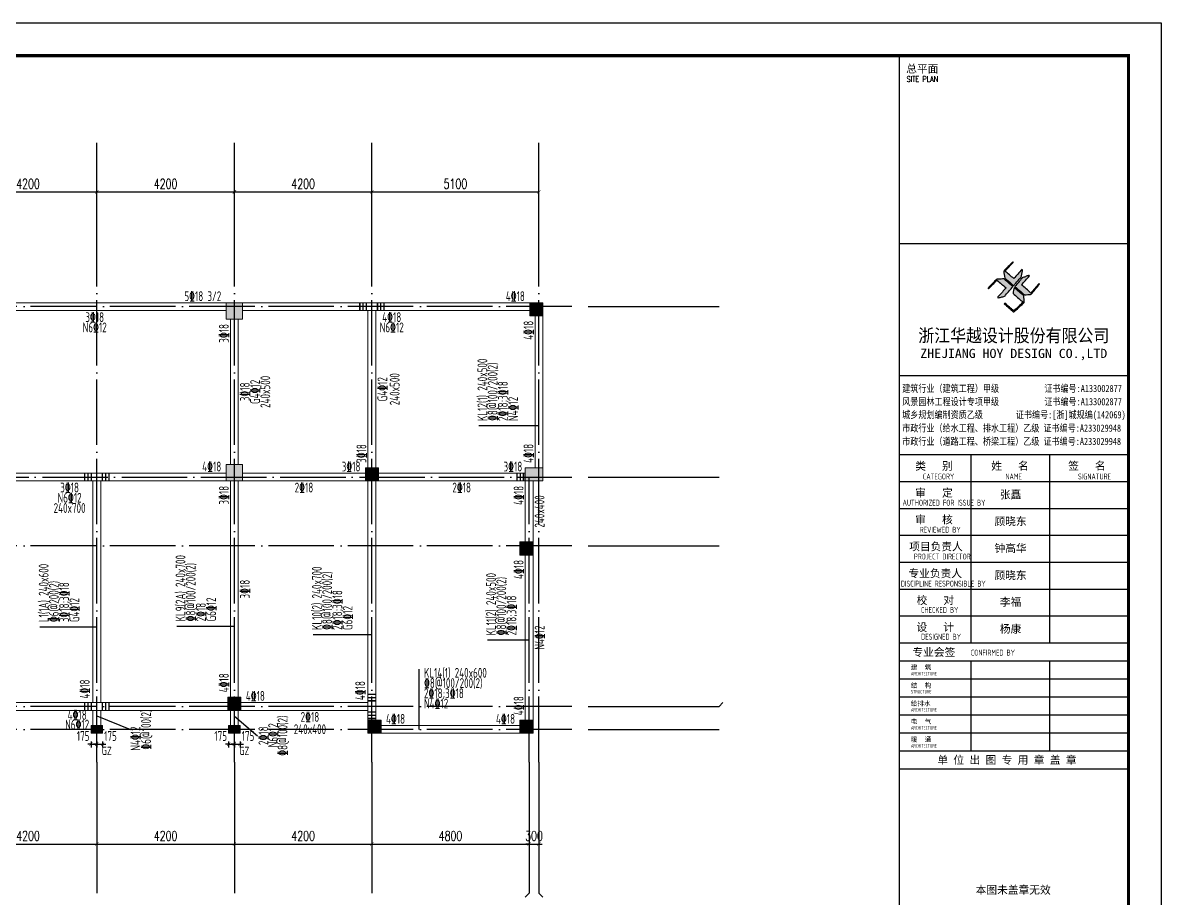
# Model space of a CAD drawing. Extents: x -638872 to -278819, y -139534 to 213996.
# Drawn here: x -583621 to -548859, y -30307 to -3591 of the extents above; entities that cross this region are included whole.
import ezdxf
from ezdxf.enums import TextEntityAlignment as Align

# ---------------------------------------------------------------- set-up
doc = ezdxf.new("R2010")
doc.units = 0
doc.header["$LTSCALE"] = 1000
doc.header["$MEASUREMENT"] = 0
doc.linetypes.add('DOTE', pattern=[2.42, 2, -0.2, 0.02, -0.2])
doc.layers.get('0').update_dxf_attribs({"linetype": 'CONTINUOUS'})
doc.layers.get('Defpoints').update_dxf_attribs({"linetype": 'CONTINUOUS'})
for name, color, linetype in [('AXIS', 171, 'CONTINUOUS'), ('DOTE', 14, 'DOTE'), ('PUB_TITLE', 171, 'CONTINUOUS'), ('TK', 4, 'CONTINUOUS')]:
    doc.layers.add(name, color=color, linetype=linetype)
for name, color, linetype, lineweight in [('COLU', 7, 'CONTINUOUS', 0), ('COLU_HATCH', 251, 'CONTINUOUS', 0), ('DIM', 3, 'CONTINUOUS', 0), ('梁', 4, 'CONTINUOUS', 18), ('梁原位标注', 7, 'CONTINUOUS', 25), ('梁原位标注竖向', 7, 'CONTINUOUS', 25), ('梁集中标注', 2, 'CONTINUOUS', 25), ('梁集中标注竖向', 2, 'CONTINUOUS', 25), ('次梁箍筋', 1, 'CONTINUOUS', 40)]:
    doc.layers.add(name, color=color, linetype=linetype, lineweight=lineweight)
doc.styles.add('-宋体', font='', dxfattribs={"width": 0.8})
doc.styles.add('_TCH_DIM_T3', font='SIMPLEX', dxfattribs={"width": 0.705882, "bigfont": 'GBCBIG'})
doc.styles.add('FromPkpm', font='Pkpmeng', dxfattribs={"width": 0.7, "bigfont": 'hztxt'})
doc.styles.add('HT', font='simhei.ttf', dxfattribs={"width": 0.8})
doc.styles.add('ROMANS', font='romans', dxfattribs={"width": 0.65, "height": 231.275})
doc.styles.add('TSSD_Dimension', font='tssdeng.shx', dxfattribs={"width": 0.7, "bigfont": 'hztxt.shx'})
doc.styles.add('TSSD_REIN', font='tssdeng.shx', dxfattribs={"width": 0.7, "bigfont": 'tssdchn.shx'})
doc.styles.add('图签宋体', font='', dxfattribs={"height": 300})
doc.styles.add('图签黑体', font='simhei.ttf', dxfattribs={"height": 550})
doc.styles.get('-宋体').set_extended_font_data('SimSun')
doc.styles.get('图签宋体').set_extended_font_data('NSimSun')
doc.dimstyles.new('_TCH_ARCH&&100', dxfattribs={"dimtxt": 297.5, "dimasz": 100, "dimexe": 250, "dimexo": 300, "dimgap": 100, "dimtad": 1, "dimdec": 0, "dimzin": 0, "dimdsep": 46, "dimtxsty": '_TCH_DIM_T3', "dimblk": 'ARCHTICK', "dimcen": 0.09, "dimclrt": 7, "dimazin": 2, "dimtfac": 1, "dimtdec": 0, "dimtix": 1, "dimtmove": 2, "dimatfit": 3, "dimfxl": 0, "dimtolj": 1, "dimtzin": 0, "dimarcsym": 0})
doc.dimstyles.new('TSSD_100_100', dxfattribs={"dimtxt": 300, "dimasz": 100, "dimexe": 100, "dimexo": 250, "dimgap": 100, "dimtad": 1, "dimdec": 0, "dimzin": 0, "dimdsep": 46, "dimtxsty": 'TSSD_Dimension', "dimblk": 'ARCHTICK', "dimblk1": 'ARCHTICK', "dimblk2": 'ARCHTICK', "dimcen": 0, "dimdle": 100, "dimclrt": 7, "dimadec": 0, "dimazin": 0, "dimtfac": 1, "dimtdec": 0, "dimtix": 1, "dimtmove": 2, "dimatfit": 3, "dimfxl": 0, "dimtolj": 1, "dimtzin": 0, "dimarcsym": 0})

# ---------------------------------------------------------------- blocks, each defined once
blk = doc.blocks.new('A$C053D6479')
at = {"layer": 'PUB_TITLE'}
h = blk.add_hatch(color=256, dxfattribs=at)
h.dxf.hatch_style = 1
edge = h.paths.add_edge_path()
edge.add_spline(control_points=[(1026, 827), (1105, 920), (1188, 1008), (1266, 1102)], knot_values=[13, 13, 13, 13, 14, 14, 14, 14], degree=3, periodic=0)
edge.add_spline(control_points=[(1266, 1102), (1258, 1111), (1249, 1119), (1239, 1116)], knot_values=[12, 12, 12, 12, 13, 13, 13, 13], degree=3, periodic=0)
edge.add_spline(control_points=[(1239, 1116), (1210, 1107), (1179, 1092), (1144, 1077)], knot_values=[11, 11, 11, 11, 12, 12, 12, 12], degree=3, periodic=0)
edge.add_spline(control_points=[(1144, 1077), (1109, 1063), (1069, 1053), (1047, 1038)], knot_values=[10, 10, 10, 10, 11, 11, 11, 11], degree=3, periodic=0)
edge.add_spline(control_points=[(1047, 1038), (1028, 1026), (1007, 992), (991, 972)], knot_values=[9, 9, 9, 9, 10, 10, 10, 10], degree=3, periodic=0)
edge.add_spline(control_points=[(991, 972), (942, 913), (899, 868), (849, 810)], knot_values=[8, 8, 8, 8, 9, 9, 9, 9], degree=3, periodic=0)
edge.add_spline(control_points=[(849, 810), (842, 801), (822, 776), (822, 775)], knot_values=[7, 7, 7, 7, 8, 8, 8, 8], degree=3, periodic=0)
edge.add_spline(control_points=[(822, 775), (823, 771), (848, 752), (859, 744)], knot_values=[6, 6, 6, 6, 7, 7, 7, 7], degree=3, periodic=0)
edge.add_spline(control_points=[(859, 744), (949, 670), (1035, 592), (1122, 521)], knot_values=[5, 5, 5, 5, 6, 6, 6, 6], degree=3, periodic=0)
edge.add_spline(control_points=[(1122, 521), (1153, 527), (1185, 530), (1217, 533)], knot_values=[4, 4, 4, 4, 5, 5, 5, 5], degree=3, periodic=0)
edge.add_spline(control_points=[(1217, 533), (1246, 535), (1293, 532), (1316, 542)], knot_values=[3, 3, 3, 3, 4, 4, 4, 4], degree=3, periodic=0)
edge.add_spline(control_points=[(1316, 542), (1327, 547), (1338, 565), (1349, 579)], knot_values=[2, 2, 2, 2, 3, 3, 3, 3], degree=3, periodic=0)
edge.add_spline(control_points=[(1349, 579), (1423, 670), (1507, 759), (1572, 848)], knot_values=[1, 1, 1, 1, 2, 2, 2, 2], degree=3, periodic=0)
edge.add_spline(control_points=[(1572, 848), (1564, 852), (1561, 861), (1551, 862)], knot_values=[0, 0, 0, 0, 1, 1, 1, 1], degree=3, periodic=0)
edge.add_spline(control_points=[(1551, 862), (1469, 769), (1393, 671), (1310, 579)], knot_values=[15, 15, 15, 15, 16, 16, 16, 16], degree=3, periodic=0)
edge.add_spline(control_points=[(1310, 579), (1216, 662), (1118, 742), (1026, 827)], knot_values=[14, 14, 14, 14, 15, 15, 15, 15], degree=3, periodic=0)
at = {"layer": 'TK'}
h = blk.add_hatch(color=256, dxfattribs=at)
h.dxf.hatch_style = 2
edge = h.paths.add_edge_path()
edge.add_spline(control_points=[(906, 946), (906, 946), (906, 946), (866, 899), (814, 839), (806, 829), (789, 806), (787, 806), (777, 804), (728, 856), (719, 864), (651, 922), (580, 978), (514, 1036), (509, 1106), (488, 1176), (479, 1247), (570, 1343), (663, 1436), (758, 1526), (764, 1523), (768, 1518), (774, 1515), (693, 1422), (599, 1343), (520, 1249), (607, 1171), (698, 1096), (789, 1021), (874, 1109), (950, 1206), (1031, 1298), (1066, 1286), (1054, 1262), (1045, 1224), (1036, 1188), (1031, 1158), (1024, 1121), (1020, 1104), (1017, 1085), (1012, 1071), (1004, 1052), (976, 1026), (956, 1003), (906, 946)], knot_values=[-1, 0, 0, 0, 0, 0.0001, 1, 1, 1, 2, 2, 2, 3, 3, 3, 4, 4, 4, 5, 5, 5, 6, 6, 6, 7, 7, 7, 8, 8, 8, 9, 9, 9, 10, 10, 10, 11, 11, 11, 12, 12, 12, 13, 13, 13, 14, 14, 14, 14], degree=3, periodic=0)
h = blk.add_hatch(color=256, dxfattribs=at)
h.dxf.hatch_style = 2
edge = h.paths.add_edge_path()
edge.add_spline(control_points=[(291, 452), (291, 452), (291, 452), (313, 470), (322, 480), (400, 566), (477, 652), (553, 736), (460, 815), (366, 894), (270, 970), (183, 883), (101, 791), (16, 703), (-18, 714), (9, 735), (28, 755), (103, 838), (192, 930), (266, 1005), (319, 1009), (387, 1005), (442, 1007), (456, 1008), (472, 1011), (485, 1007), (507, 1000), (534, 967), (555, 949), (624, 891), (699, 833), (760, 773), (689, 691), (614, 604), (539, 517), (529, 505), (516, 487), (506, 482), (492, 475), (469, 472), (452, 467), (416, 456), (383, 448), (342, 438), (323, 433), (297, 422), (293, 440), (291, 452)], knot_values=[-1, 0, 0, 0, 0, 0.0001, 1, 1, 1, 2, 2, 2, 3, 3, 3, 4, 4, 4, 5, 5, 5, 6, 6, 6, 7, 7, 7, 8, 8, 8, 9, 9, 9, 10, 10, 10, 11, 11, 11, 12, 12, 12, 13, 13, 13, 14, 14, 14, 15, 15, 15, 15], degree=3, periodic=0)
h = blk.add_hatch(color=256, dxfattribs=at)
h.dxf.hatch_style = 2
edge = h.paths.add_edge_path()
edge.add_spline(control_points=[(662, 103), (662, 103), (662, 103), (616, 143), (568, 186), (545, 207), (518, 224), (499, 250), (501, 259), (511, 261), (516, 267), (609, 192), (696, 111), (785, 33), (883, 118), (977, 208), (1070, 298), (992, 373), (892, 456), (803, 534), (791, 544), (768, 561), (766, 569), (761, 588), (776, 634), (780, 655), (785, 690), (788, 721), (795, 746), (897, 661), (998, 576), (1097, 490), (1100, 425), (1106, 361), (1107, 294), (1018, 207), (925, 121), (830, 33), (818, 21), (800, 0), (787, 0), (768, -1), (725, 49), (712, 60), (662, 103)], knot_values=[-1, 0, 0, 0, 0, 0.0001, 1, 1, 1, 2, 2, 2, 3, 3, 3, 4, 4, 4, 5, 5, 5, 6, 6, 6, 7, 7, 7, 8, 8, 8, 9, 9, 9, 10, 10, 10, 11, 11, 11, 12, 12, 12, 13, 13, 13, 14, 14, 14, 14], degree=3, periodic=0)
for points, knots in [([(1031, 1298), (1066, 1286), (1054, 1262), (1045, 1224), (1036, 1188), (1031, 1158), (1024, 1121), (1020, 1104), (1017, 1085), (1012, 1071), (1004, 1052), (976, 1026), (956, 1003), (906, 946), (866, 899), (814, 839), (806, 829), (789, 806), (787, 806), (777, 804), (728, 856), (719, 864), (651, 922), (580, 978), (514, 1036), (509, 1106), (488, 1176), (479, 1247), (570, 1343), (663, 1436), (758, 1526), (764, 1523), (768, 1518), (774, 1515), (693, 1422), (599, 1343), (520, 1249), (607, 1171), (698, 1096), (789, 1021), (874, 1109), (950, 1206), (1031, 1298)], [0, 0, 0, 0, 1, 1, 1, 2, 2, 2, 3, 3, 3, 4, 4, 4, 5, 5, 5, 6, 6, 6, 7, 7, 7, 8, 8, 8, 9, 9, 9, 10, 10, 10, 11, 11, 11, 12, 12, 12, 13, 13, 13, 14, 14, 14, 14]), ([(1551, 862), (1561, 861), (1564, 852), (1572, 848), (1507, 759), (1423, 670), (1349, 579), (1338, 565), (1327, 547), (1316, 542), (1293, 532), (1246, 535), (1217, 533), (1185, 530), (1153, 527), (1122, 521), (1035, 592), (949, 670), (859, 744), (848, 752), (823, 771), (822, 775), (822, 776), (842, 801), (849, 810), (899, 868), (942, 913), (991, 972), (1007, 992), (1028, 1026), (1047, 1038), (1069, 1053), (1109, 1063), (1144, 1077), (1179, 1092), (1210, 1107), (1239, 1116), (1249, 1119), (1258, 1111), (1266, 1102), (1188, 1008), (1105, 920), (1026, 827), (1118, 742), (1216, 662), (1310, 579), (1393, 671), (1469, 769), (1551, 862)], [0, 0, 0, 0, 1, 1, 1, 2, 2, 2, 3, 3, 3, 4, 4, 4, 5, 5, 5, 6, 6, 6, 7, 7, 7, 8, 8, 8, 9, 9, 9, 10, 10, 10, 11, 11, 11, 12, 12, 12, 13, 13, 13, 14, 14, 14, 15, 15, 15, 16, 16, 16, 16]), ([(555, 949), (624, 891), (699, 833), (760, 773), (689, 691), (614, 604), (539, 517), (529, 505), (516, 487), (506, 482), (492, 475), (469, 472), (452, 467), (416, 456), (383, 448), (342, 438), (323, 433), (297, 422), (293, 440), (291, 452), (313, 470), (322, 480), (400, 566), (477, 652), (553, 736), (460, 815), (366, 894), (270, 970), (183, 883), (101, 791), (16, 703), (-18, 714), (9, 735), (28, 755), (103, 838), (192, 930), (266, 1005), (319, 1009), (387, 1005), (442, 1007), (456, 1008), (472, 1011), (485, 1007), (507, 1000), (534, 967), (555, 949)], [0, 0, 0, 0, 1, 1, 1, 2, 2, 2, 3, 3, 3, 4, 4, 4, 5, 5, 5, 6, 6, 6, 7, 7, 7, 8, 8, 8, 9, 9, 9, 10, 10, 10, 11, 11, 11, 12, 12, 12, 13, 13, 13, 14, 14, 14, 15, 15, 15, 15]), ([(1097, 490), (1100, 425), (1106, 361), (1107, 294), (1018, 207), (925, 121), (830, 33), (818, 21), (800, 0), (787, 0), (768, -1), (725, 49), (712, 60), (662, 103), (616, 143), (568, 186), (545, 207), (518, 224), (499, 250), (501, 259), (511, 261), (516, 267), (609, 192), (696, 111), (785, 33), (883, 118), (977, 208), (1070, 298), (992, 373), (892, 456), (803, 534), (791, 544), (768, 561), (766, 569), (761, 588), (776, 634), (780, 655), (785, 690), (788, 721), (795, 746), (897, 661), (998, 576), (1097, 490)], [0, 0, 0, 0, 1, 1, 1, 2, 2, 2, 3, 3, 3, 4, 4, 4, 5, 5, 5, 6, 6, 6, 7, 7, 7, 8, 8, 8, 9, 9, 9, 10, 10, 10, 11, 11, 11, 12, 12, 12, 13, 13, 13, 14, 14, 14, 14])]:
    blk.add_open_spline(points, degree=3, knots=knots, dxfattribs=at)
blk = doc.blocks.new('GeYuanFrame_07445013', base_point=(18.76, 4.34))
at = {"layer": 'PUB_TITLE'}
for points in [[(703.76, 235.14), (703.76, 292.54)], [(727.76, 235.14), (727.76, 292.54)], [(703.76, 202.14), (703.76, 229.64)], [(727.76, 202.14), (727.76, 229.64)]]:
    blk.add_lwpolyline(points, dxfattribs=at)
at = {"layer": 'TK'}
for p, q in [((43.76, 414.34), (751.76, 414.34)), ((681.76, 316.74), (751.76, 316.74)), ((681.76, 284.34), (751.76, 284.34)), ((681.76, 276.14), (751.76, 276.14)), ((681.76, 267.94), (751.76, 267.94)), ((681.76, 259.74), (751.76, 259.74)), ((681.76, 251.54), (751.76, 251.54)), ((681.76, 243.34), (751.76, 243.34)), ((681.76, 235.14), (751.76, 235.14)), ((681.76, 235.14), (751.76, 235.14))]:
    blk.add_line(p, q, dxfattribs=at)
for points in [[(18.76, 424.34), (761.76, 424.34), (761.76, 4.34), (18.76, 4.34), (18.76, 424.34)], [(681.76, 292.54), (751.76, 292.54)], [(681.76, 235.14), (751.76, 235.14)], [(681.76, 229.64), (751.76, 229.64)], [(681.76, 224.14), (751.76, 224.14)], [(681.76, 218.64), (751.76, 218.64)], [(681.76, 213.14), (751.76, 213.14)], [(681.76, 207.64), (751.76, 207.64)], [(681.76, 202.14), (751.76, 202.14)], [(681.76, 196.64), (751.76, 196.64)]]:
    blk.add_lwpolyline(points, dxfattribs=at)
at = {"layer": 'TK', "const_width": 1}
blk.add_lwpolyline([(751.76, 414.34), (43.76, 414.34), (43.76, 14.34), (751.76, 14.34)], close=True, dxfattribs=at)
at = {"layer": 'TK'}
for points, const_width in [([(681.76, 414.34), (681.76, 14.34)], 0.4), ([(681.76, 356.95), (751.76, 356.95)], 0.35), ([(681.76, 292.54), (751.76, 292.54)], 0.35), ([(681.76, 292.54), (751.76, 292.54)], 0.35), ([(681.76, 235.14), (751.76, 235.14)], 0.35), ([(681.76, 202.14), (751.76, 202.14)], 0.35)]:
    blk.add_lwpolyline(points, dxfattribs=dict(at, const_width=const_width))
at = {"layer": 'PUB_TITLE', "xscale": 0.01000000000021828, "yscale": 0.01000000000021828, "zscale": 0.01}
blk.add_blockref('A$C053D6479', (708.86, 336.08), dxfattribs=at)
at = {"layer": 'TK', "style": '图签宋体'}
for s, height, p in [('总平面', 2.4, (683.9, 409.1)), ('类   别', 2.4, (686.65, 287.9)), ('姓   名', 2.4, (709.87, 287.9)), ('签   名', 2.4, (733.35, 287.9)), ('审   定', 2.4, (686.65, 279.7)), ('审   核', 2.4, (686.65, 271.5)), ('项目负责人', 2.4, (684.8, 263.3)), ('专业负责人', 2.4, (684.56, 255.1)), ('校   对', 2.4, (687.06, 246.9)), ('设   计', 2.4, (687.03, 238.7)), ('专业会签', 2.4, (685.79, 231.05)), ('建  筑', 1.44, (685.28, 226.92)), ('结  构', 1.44, (685.28, 221.42)), ('给排水', 1.44, (685.28, 215.92)), ('电  气', 1.44, (685.28, 210.42)), ('暖  通', 1.44, (685.28, 204.92)), ('单 位 出 图 专 用 章 盖 章', 2.4, (693.39, 198.16)), ('本图未盖章无效', 2.4, (705.1, 158.51))]:
    blk.add_text(s, height=height, dxfattribs=at).set_placement(p)
at = {"layer": 'TK'}
for s, height, style, width, p in [('SITE PLAN', 1.697, 'ROMANS', 0.76, (684.02, 406.31)), ('建筑行业（建筑工程）甲级           证书编号:A133002877', 2.2, '-宋体', 0.8, (682.67, 311.64)), ('风景园林工程设计专项甲级           证书编号:A133002877', 2.2, '-宋体', 0.8, (682.67, 307.62)), ('城乡规划编制资质乙级        证书编号:[浙]城规编(142069)', 2.2, '-宋体', 0.8, (682.67, 303.63)), ('市政行业（给水工程、排水工程）乙级 证书编号:A233029948', 2.2, '-宋体', 0.8, (682.67, 299.55)), ('市政行业（道路工程、桥梁工程）乙级 证书编号:A233029948', 2.2, '-宋体', 0.8, (682.67, 295.5)), ('CATEGORY', 1.8, 'TSSD_REIN', 0.7, (688.99, 284.98)), ('NAME', 1.8, 'TSSD_REIN', 0.7, (714.18, 284.98)), ('SIGNATURE', 1.8, 'TSSD_REIN', 0.7, (736.34, 284.98)), ('AUTHORIZED FOR ISSUE BY', 1.8, 'TSSD_REIN', 0.7, (682.79, 276.98)), ('REVIEWED BY', 1.8, 'TSSD_REIN', 0.7, (688.03, 268.72)), ('PROJECT DIRECTOR', 1.8, 'TSSD_REIN', 0.7, (686.22, 260.55)), ('DISCIPLINE RESPONSIBLE BY', 1.8, 'TSSD_REIN', 0.7, (682.25, 252.28)), ('CHECKED BY', 1.8, 'TSSD_REIN', 0.7, (688.42, 244.25)), ('DESIGNED BY', 1.8, 'TSSD_REIN', 0.7, (688.43, 236.08)), ('CONFIRMED BY', 1.8, 'TSSD_REIN', 0.7, (703.61, 231.23)), ('ARCHITECTURE', 1.08, 'TSSD_REIN', 0.7, (685.32, 225.15)), ('STRUCTURE', 1.08, 'TSSD_REIN', 0.7, (685.32, 219.65)), ('ARCHITECTURE', 1.08, 'TSSD_REIN', 0.7, (685.32, 214.15)), ('ARCHITECTURE', 1.08, 'TSSD_REIN', 0.7, (685.32, 208.65)), ('ARCHITECTURE', 1.08, 'TSSD_REIN', 0.7, (685.32, 203.15))]:
    blk.add_text(s, height=height, dxfattribs=dict(at, style=style, width=width)).set_placement(p)
for s, height, style, width, p in [('浙江华越设计股份有限公司', 3.96, 'HT', 0.9, (716.74, 328.97)), ('ZHEJIANG HOY DESIGN CO.,LTD', 2.8, '图签黑体', 1.11, (716.73, 323.1))]:
    blk.add_text(s, height=height, dxfattribs=dict(at, style=style, width=width)).set_placement(p, align=Align.MIDDLE)
at = {"layer": 'TK', "char_height": 2.4, "width": 24, "attachment_point": 5, "style": '图签宋体'}
for s, insert in [('张矗', (715.76, 280.21)), ('顾晓东', (715.76, 272.04)), ('钟高华', (715.76, 263.84)), ('顾晓东', (715.76, 255.57)), ('李福', (715.76, 247.44)), ('杨康', (715.76, 239.24))]:
    blk.add_mtext(s, dxfattribs=dict(at, insert=insert))
blk = doc.blocks.new('_ArchTick')
at = {"color": 0, "linetype": 'ByBlock', "const_width": 0.15}
blk.add_lwpolyline([(-0.5, -0.5), (0.5, 0.5)], dxfattribs=at)
blk = doc.blocks.new('*D614')
at = {"layer": 'Defpoints', "color": 0}
for p in [(-581535, -25274), (-581360, -25274), (-581360, -25606)]:
    blk.add_point(p, dxfattribs=at)
at = {"layer": 'DIM', "color": 0, "lineweight": -2}
for p, q in [((-581535, -25606), (-581635, -25606)), ((-581535, -25524), (-581535, -25706)), ((-581535, -25606), (-581360, -25606)), ((-581360, -25524), (-581360, -25706)), ((-581360, -25606), (-581260, -25606))]:
    blk.add_line(p, q, dxfattribs=at)
at = {"layer": 'DIM', "color": 0, "lineweight": -2, "xscale": 100, "yscale": 100, "zscale": 100}
blk.add_blockref('_ArchTick', (-581535, -25606), dxfattribs=at)
at = {"layer": 'DIM', "color": 0, "lineweight": -2, "xscale": 100, "yscale": 100, "zscale": 100, "rotation": 180}
blk.add_blockref('_ArchTick', (-581360, -25606), dxfattribs=at)
at = {"layer": 'DIM', "color": 7, "insert": (-581777, -25356), "char_height": 300, "attachment_point": 5, "style": 'TSSD_Dimension'}
blk.add_mtext('\\A1;175', dxfattribs=at)
blk = doc.blocks.new('*D615')
at = {"layer": 'Defpoints', "color": 0}
for p in [(-581360, -25274), (-581185, -25274), (-581185, -25606)]:
    blk.add_point(p, dxfattribs=at)
at = {"layer": 'DIM', "color": 0, "lineweight": -2}
for p, q in [((-581360, -25606), (-581460, -25606)), ((-581360, -25524), (-581360, -25706)), ((-581360, -25606), (-581185, -25606)), ((-581185, -25524), (-581185, -25706)), ((-581185, -25606), (-581085, -25606))]:
    blk.add_line(p, q, dxfattribs=at)
at = {"layer": 'DIM', "color": 0, "lineweight": -2, "xscale": 100, "yscale": 100, "zscale": 100}
blk.add_blockref('_ArchTick', (-581360, -25606), dxfattribs=at)
at = {"layer": 'DIM', "color": 0, "lineweight": -2, "xscale": 100, "yscale": 100, "zscale": 100, "rotation": 180}
blk.add_blockref('_ArchTick', (-581185, -25606), dxfattribs=at)
at = {"layer": 'DIM', "color": 7, "insert": (-580943, -25356), "char_height": 300, "attachment_point": 5, "style": 'TSSD_Dimension'}
blk.add_mtext('\\A1;175', dxfattribs=at)
blk = doc.blocks.new('*D616')
at = {"layer": 'Defpoints', "color": 0}
for p in [(-577335, -25274), (-577160, -25274), (-577160, -25606)]:
    blk.add_point(p, dxfattribs=at)
at = {"layer": 'DIM', "color": 0, "lineweight": -2}
for p, q in [((-577335, -25606), (-577435, -25606)), ((-577335, -25524), (-577335, -25706)), ((-577335, -25606), (-577160, -25606)), ((-577160, -25524), (-577160, -25706)), ((-577160, -25606), (-577060, -25606))]:
    blk.add_line(p, q, dxfattribs=at)
at = {"layer": 'DIM', "color": 0, "lineweight": -2, "xscale": 100, "yscale": 100, "zscale": 100}
blk.add_blockref('_ArchTick', (-577335, -25606), dxfattribs=at)
at = {"layer": 'DIM', "color": 0, "lineweight": -2, "xscale": 100, "yscale": 100, "zscale": 100, "rotation": 180}
blk.add_blockref('_ArchTick', (-577160, -25606), dxfattribs=at)
at = {"layer": 'DIM', "color": 7, "insert": (-577577, -25356), "char_height": 300, "attachment_point": 5, "style": 'TSSD_Dimension'}
blk.add_mtext('\\A1;175', dxfattribs=at)
blk = doc.blocks.new('*D617')
at = {"layer": 'Defpoints', "color": 0}
for p in [(-577160, -25274), (-576985, -25274), (-576985, -25606)]:
    blk.add_point(p, dxfattribs=at)
at = {"layer": 'DIM', "color": 0, "lineweight": -2}
for p, q in [((-577160, -25606), (-577260, -25606)), ((-577160, -25524), (-577160, -25706)), ((-577160, -25606), (-576985, -25606)), ((-576985, -25524), (-576985, -25706)), ((-576985, -25606), (-576885, -25606))]:
    blk.add_line(p, q, dxfattribs=at)
at = {"layer": 'DIM', "color": 0, "lineweight": -2, "xscale": 100, "yscale": 100, "zscale": 100}
blk.add_blockref('_ArchTick', (-577160, -25606), dxfattribs=at)
at = {"layer": 'DIM', "color": 0, "lineweight": -2, "xscale": 100, "yscale": 100, "zscale": 100, "rotation": 180}
blk.add_blockref('_ArchTick', (-576985, -25606), dxfattribs=at)
at = {"layer": 'DIM', "color": 7, "insert": (-576743, -25356), "char_height": 300, "attachment_point": 5, "style": 'TSSD_Dimension'}
blk.add_mtext('\\A1;175', dxfattribs=at)
blk = doc.blocks.new('*D713')
at = {"layer": 'AXIS', "color": 0, "lineweight": -2}
for p, q in [((-585560, -26454), (-585560, -28904)), ((-581360, -26454), (-581360, -28904)), ((-585560, -28654), (-581360, -28654))]:
    blk.add_line(p, q, dxfattribs=at)
at = {"layer": 'Defpoints', "color": 0}
for p in [(-585560, -26154), (-581360, -26154), (-581360, -28654)]:
    blk.add_point(p, dxfattribs=at)
at = {"layer": 'AXIS', "color": 0, "lineweight": -2, "xscale": 100, "yscale": 100, "zscale": 100, "rotation": 180}
blk.add_blockref('_ArchTick', (-585560, -28654), dxfattribs=at)
at = {"layer": 'AXIS', "color": 0, "lineweight": -2, "xscale": 100, "yscale": 100, "zscale": 100}
blk.add_blockref('_ArchTick', (-581360, -28654), dxfattribs=at)
at = {"layer": 'AXIS', "color": 7, "insert": (-583460, -28405), "char_height": 297.5, "attachment_point": 5, "style": '_TCH_DIM_T3'}
blk.add_mtext('\\A1;4200', dxfattribs=at)
blk = doc.blocks.new('*D714')
at = {"layer": 'AXIS', "color": 0, "lineweight": -2}
for p, q in [((-581360, -26454), (-581360, -28904)), ((-577160, -26454), (-577160, -28904)), ((-581360, -28654), (-577160, -28654))]:
    blk.add_line(p, q, dxfattribs=at)
at = {"layer": 'Defpoints', "color": 0}
for p in [(-581360, -26154), (-577160, -26154), (-577160, -28654)]:
    blk.add_point(p, dxfattribs=at)
at = {"layer": 'AXIS', "color": 0, "lineweight": -2, "xscale": 100, "yscale": 100, "zscale": 100, "rotation": 180}
blk.add_blockref('_ArchTick', (-581360, -28654), dxfattribs=at)
at = {"layer": 'AXIS', "color": 0, "lineweight": -2, "xscale": 100, "yscale": 100, "zscale": 100}
blk.add_blockref('_ArchTick', (-577160, -28654), dxfattribs=at)
at = {"layer": 'AXIS', "color": 7, "insert": (-579260, -28405), "char_height": 297.5, "attachment_point": 5, "style": '_TCH_DIM_T3'}
blk.add_mtext('\\A1;4200', dxfattribs=at)
blk = doc.blocks.new('*D715')
at = {"layer": 'AXIS', "color": 0, "lineweight": -2}
for p, q in [((-577160, -26454), (-577160, -28904)), ((-572960, -26454), (-572960, -28904)), ((-577160, -28654), (-572960, -28654))]:
    blk.add_line(p, q, dxfattribs=at)
at = {"layer": 'Defpoints', "color": 0}
for p in [(-577160, -26154), (-572960, -26154), (-572960, -28654)]:
    blk.add_point(p, dxfattribs=at)
at = {"layer": 'AXIS', "color": 0, "lineweight": -2, "xscale": 100, "yscale": 100, "zscale": 100, "rotation": 180}
blk.add_blockref('_ArchTick', (-577160, -28654), dxfattribs=at)
at = {"layer": 'AXIS', "color": 0, "lineweight": -2, "xscale": 100, "yscale": 100, "zscale": 100}
blk.add_blockref('_ArchTick', (-572960, -28654), dxfattribs=at)
at = {"layer": 'AXIS', "color": 7, "insert": (-575060, -28405), "char_height": 297.5, "attachment_point": 5, "style": '_TCH_DIM_T3'}
blk.add_mtext('\\A1;4200', dxfattribs=at)
blk = doc.blocks.new('*D716')
at = {"layer": 'AXIS', "color": 0, "lineweight": -2}
for p, q in [((-572960, -26454), (-572960, -28904)), ((-568160, -26454), (-568160, -28904)), ((-572960, -28654), (-568160, -28654))]:
    blk.add_line(p, q, dxfattribs=at)
at = {"layer": 'Defpoints', "color": 0}
for p in [(-572960, -26154), (-568160, -26154), (-568160, -28654)]:
    blk.add_point(p, dxfattribs=at)
at = {"layer": 'AXIS', "color": 0, "lineweight": -2, "xscale": 100, "yscale": 100, "zscale": 100, "rotation": 180}
blk.add_blockref('_ArchTick', (-572960, -28654), dxfattribs=at)
at = {"layer": 'AXIS', "color": 0, "lineweight": -2, "xscale": 100, "yscale": 100, "zscale": 100}
blk.add_blockref('_ArchTick', (-568160, -28654), dxfattribs=at)
at = {"layer": 'AXIS', "color": 7, "insert": (-570560, -28405), "char_height": 297.5, "attachment_point": 5, "style": '_TCH_DIM_T3'}
blk.add_mtext('\\A1;4800', dxfattribs=at)
blk = doc.blocks.new('*D717')
at = {"layer": 'AXIS', "color": 0, "lineweight": -2}
for p, q in [((-568160, -26454), (-568160, -28904)), ((-567860, -26454), (-567860, -28904)), ((-568160, -28654), (-568260, -28654)), ((-568160, -28654), (-567860, -28654)), ((-567860, -28654), (-567760, -28654))]:
    blk.add_line(p, q, dxfattribs=at)
at = {"layer": 'Defpoints', "color": 0}
for p in [(-568160, -26154), (-567860, -26154), (-567860, -28654)]:
    blk.add_point(p, dxfattribs=at)
at = {"layer": 'AXIS', "color": 0, "lineweight": -2, "xscale": 100, "yscale": 100, "zscale": 100}
blk.add_blockref('_ArchTick', (-568160, -28654), dxfattribs=at)
at = {"layer": 'AXIS', "color": 0, "lineweight": -2, "xscale": 100, "yscale": 100, "zscale": 100, "rotation": 180}
blk.add_blockref('_ArchTick', (-567860, -28654), dxfattribs=at)
at = {"layer": 'AXIS', "color": 7, "insert": (-568010, -28405), "char_height": 297.5, "attachment_point": 5, "style": '_TCH_DIM_T3'}
blk.add_mtext('\\A1;300', dxfattribs=at)
blk = doc.blocks.new('*D725')
at = {"layer": 'AXIS', "color": 0, "lineweight": -2}
for p, q in [((-585560, -10954), (-585560, -8504)), ((-581360, -10954), (-581360, -8504)), ((-585560, -8754), (-581360, -8754))]:
    blk.add_line(p, q, dxfattribs=at)
at = {"layer": 'Defpoints', "color": 0}
for p in [(-581360, -8754), (-585560, -11254), (-581360, -11254)]:
    blk.add_point(p, dxfattribs=at)
at = {"layer": 'AXIS', "color": 0, "lineweight": -2, "xscale": 100, "yscale": 100, "zscale": 100, "rotation": 180}
blk.add_blockref('_ArchTick', (-585560, -8754), dxfattribs=at)
at = {"layer": 'AXIS', "color": 0, "lineweight": -2, "xscale": 100, "yscale": 100, "zscale": 100}
blk.add_blockref('_ArchTick', (-581360, -8754), dxfattribs=at)
at = {"layer": 'AXIS', "color": 7, "insert": (-583460, -8505), "char_height": 297.5, "attachment_point": 5, "style": '_TCH_DIM_T3'}
blk.add_mtext('\\A1;4200', dxfattribs=at)
blk = doc.blocks.new('*D726')
at = {"layer": 'AXIS', "color": 0, "lineweight": -2}
for p, q in [((-581360, -10954), (-581360, -8504)), ((-577160, -10954), (-577160, -8504)), ((-581360, -8754), (-577160, -8754))]:
    blk.add_line(p, q, dxfattribs=at)
at = {"layer": 'Defpoints', "color": 0}
for p in [(-577160, -8754), (-581360, -11254), (-577160, -11254)]:
    blk.add_point(p, dxfattribs=at)
at = {"layer": 'AXIS', "color": 0, "lineweight": -2, "xscale": 100, "yscale": 100, "zscale": 100, "rotation": 180}
blk.add_blockref('_ArchTick', (-581360, -8754), dxfattribs=at)
at = {"layer": 'AXIS', "color": 0, "lineweight": -2, "xscale": 100, "yscale": 100, "zscale": 100}
blk.add_blockref('_ArchTick', (-577160, -8754), dxfattribs=at)
at = {"layer": 'AXIS', "color": 7, "insert": (-579260, -8505), "char_height": 297.5, "attachment_point": 5, "style": '_TCH_DIM_T3'}
blk.add_mtext('\\A1;4200', dxfattribs=at)
blk = doc.blocks.new('*D727')
at = {"layer": 'AXIS', "color": 0, "lineweight": -2}
for p, q in [((-577160, -10954), (-577160, -8504)), ((-572960, -10954), (-572960, -8504)), ((-577160, -8754), (-572960, -8754))]:
    blk.add_line(p, q, dxfattribs=at)
at = {"layer": 'Defpoints', "color": 0}
for p in [(-572960, -8754), (-577160, -11254), (-572960, -11254)]:
    blk.add_point(p, dxfattribs=at)
at = {"layer": 'AXIS', "color": 0, "lineweight": -2, "xscale": 100, "yscale": 100, "zscale": 100, "rotation": 180}
blk.add_blockref('_ArchTick', (-577160, -8754), dxfattribs=at)
at = {"layer": 'AXIS', "color": 0, "lineweight": -2, "xscale": 100, "yscale": 100, "zscale": 100}
blk.add_blockref('_ArchTick', (-572960, -8754), dxfattribs=at)
at = {"layer": 'AXIS', "color": 7, "insert": (-575060, -8505), "char_height": 297.5, "attachment_point": 5, "style": '_TCH_DIM_T3'}
blk.add_mtext('\\A1;4200', dxfattribs=at)
blk = doc.blocks.new('*D728')
at = {"layer": 'AXIS', "color": 0, "lineweight": -2}
for p, q in [((-572960, -10954), (-572960, -8504)), ((-567860, -10954), (-567860, -8504)), ((-572960, -8754), (-567860, -8754))]:
    blk.add_line(p, q, dxfattribs=at)
at = {"layer": 'Defpoints', "color": 0}
for p in [(-567860, -8754), (-572960, -11254), (-567860, -11254)]:
    blk.add_point(p, dxfattribs=at)
at = {"layer": 'AXIS', "color": 0, "lineweight": -2, "xscale": 100, "yscale": 100, "zscale": 100, "rotation": 180}
blk.add_blockref('_ArchTick', (-572960, -8754), dxfattribs=at)
at = {"layer": 'AXIS', "color": 0, "lineweight": -2, "xscale": 100, "yscale": 100, "zscale": 100}
blk.add_blockref('_ArchTick', (-567860, -8754), dxfattribs=at)
at = {"layer": 'AXIS', "color": 7, "insert": (-570410, -8505), "char_height": 297.5, "attachment_point": 5, "style": '_TCH_DIM_T3'}
blk.add_mtext('\\A1;5100', dxfattribs=at)

msp = doc.modelspace()

# ---------------------------------------------------------------- hatches: boundary and pattern name
at = {"layer": 'COLU_HATCH'}
for points in [[(-576910.18, -12634.24), (-576910.18, -12134.24), (-577410.18, -12134.24), (-577410.18, -12634.24)], [(-567740.18, -12534.24), (-567740.18, -12134.24), (-568140.18, -12134.24), (-568140.18, -12534.24)], [(-576910.18, -17574.24), (-576910.18, -17074.24), (-577410.18, -17074.24), (-577410.18, -17574.24)], [(-572760.18, -17574.24), (-572760.18, -17174.24), (-573160.18, -17174.24), (-573160.18, -17574.24)], [(-567740.18, -17574.24), (-567740.18, -17174.24), (-568280.18, -17174.24), (-568280.18, -17574.24)], [(-568040.18, -19834.24), (-568040.18, -19434.24), (-568440.18, -19434.24), (-568440.18, -19834.24)], [(-576960.18, -24574.24), (-576960.18, -24174.24), (-577360.18, -24174.24), (-577360.18, -24574.24)], [(-572680.18, -25274.24), (-572680.18, -24874.24), (-573080.18, -24874.24), (-573080.18, -25274.24)], [(-568040.18, -25274.24), (-568040.18, -24874.24), (-568440.18, -24874.24), (-568440.18, -25274.24)], [(-581535.18, -25034.24), (-581185.18, -25034.24), (-581185.18, -25274.24), (-581535.18, -25274.24)], [(-577335.18, -25034.24), (-576985.18, -25034.24), (-576985.18, -25274.24), (-577335.18, -25274.24)]]:
    msp.add_hatch(color=256, dxfattribs=at).paths.add_polyline_path(points)

# ---------------------------------------------------------------- linework, layer by layer
at = {"layer": 'AXIS'}
for p, q in [((-581360.18, -11254.24), (-581360.18, -7254.24)), ((-577160.18, -11254.24), (-577160.18, -7254.24)), ((-572960.18, -11254.24), (-572960.18, -7254.24)), ((-567860.18, -11254.24), (-567860.18, -7254.24)), ((-566360.18, -12254.24), (-562360.18, -12254.24)), ((-566360.18, -17454.24), (-562360.18, -17454.24)), ((-566360.18, -19554.24), (-562360.18, -19554.24)), ((-566360.18, -24454.24), (-562360.18, -24454.24)), ((-562243.02, -24337.09), (-562360.18, -24454.24)), ((-566360.18, -25154.24), (-562360.18, -25154.24)), ((-581360.18, -26154.24), (-581360.18, -30154.24)), ((-577160.18, -26154.24), (-577160.18, -30154.24)), ((-572960.18, -26154.24), (-572960.18, -30154.24)), ((-568160.18, -26154.24), (-568160.18, -30154.24)), ((-567860.18, -26154.24), (-567860.18, -30154.24)), ((-568277.33, -30271.4), (-568160.18, -30154.24)), ((-567743.02, -30271.4), (-567860.18, -30154.24))]:
    msp.add_line(p, q, dxfattribs=at)
at = {"layer": 'COLU'}
for points in [[(-576910.18, -12634.24), (-576910.18, -12134.24), (-577410.18, -12134.24), (-577410.18, -12634.24)], [(-567740.18, -12534.24), (-567740.18, -12134.24), (-568140.18, -12134.24), (-568140.18, -12534.24)], [(-576910.18, -17574.24), (-576910.18, -17074.24), (-577410.18, -17074.24), (-577410.18, -17574.24)], [(-572760.18, -17574.24), (-572760.18, -17174.24), (-573160.18, -17174.24), (-573160.18, -17574.24)], [(-567740.18, -17574.24), (-567740.18, -17174.24), (-568280.18, -17174.24), (-568280.18, -17574.24)], [(-568040.18, -19834.24), (-568040.18, -19434.24), (-568440.18, -19434.24), (-568440.18, -19834.24)], [(-576960.18, -24574.24), (-576960.18, -24174.24), (-577360.18, -24174.24), (-577360.18, -24574.24)], [(-572680.18, -25274.24), (-572680.18, -24874.24), (-573080.18, -24874.24), (-573080.18, -25274.24)], [(-568040.18, -25274.24), (-568040.18, -24874.24), (-568440.18, -24874.24), (-568440.18, -25274.24)], [(-581535.18, -25034.24), (-581185.18, -25034.24), (-581185.18, -25274.24), (-581535.18, -25274.24)], [(-577335.18, -25034.24), (-576985.18, -25034.24), (-576985.18, -25274.24), (-577335.18, -25274.24)]]:
    msp.add_lwpolyline(points, close=True, dxfattribs=at)
at = {"layer": 'DOTE', "color": 8, "linetype": 'DOTE'}
for p, q in [((-581360.18, -26154.24), (-581360.18, -11254.24)), ((-577160.18, -26154.24), (-577160.18, -11254.24)), ((-572960.18, -26154.24), (-572960.18, -11254.24)), ((-567860.18, -26154.24), (-567860.18, -11254.24)), ((-566860.18, -12254.24), (-612060.18, -12254.24)), ((-612060.18, -17454.24), (-566860.18, -17454.24)), ((-568160.18, -26154.24), (-568160.18, -17454.24)), ((-566860.18, -19554.24), (-612060.18, -19554.24)), ((-566860.18, -24454.24), (-612060.18, -24454.24)), ((-581360.18, -24737.69), (-580328.06, -25163.07)), ((-577160.18, -24752.38), (-576458.5, -25347.35)), ((-566860.18, -25154.24), (-612060.18, -25154.24))]:
    msp.add_line(p, q, dxfattribs=at)
at = {"layer": '梁', "lineweight": 18, "ltscale": 1}
for p, q in [((-585440.18, -12134.24), (-577410.18, -12134.24)), ((-576910.18, -12134.24), (-568140.18, -12134.24)), ((-585440.18, -12374.24), (-577410.18, -12374.24)), ((-576910.18, -12374.24), (-568140.18, -12374.24)), ((-573080.18, -17174.24), (-573080.18, -12374.24)), ((-572840.18, -17174.24), (-572840.18, -12374.24)), ((-577280.18, -17074.24), (-577280.18, -12634.24)), ((-577040.18, -17074.24), (-577040.18, -12634.24)), ((-567980.18, -17174.24), (-567980.18, -12534.24)), ((-567740.18, -17174.24), (-567740.18, -12534.24)), ((-585180.18, -17334.24), (-577410.18, -17334.24)), ((-576910.18, -17334.24), (-573160.18, -17334.24)), ((-572760.18, -17334.24), (-568280.18, -17334.24)), ((-585180.18, -17574.24), (-577410.18, -17574.24)), ((-581480.18, -24334.24), (-581480.18, -17574.24)), ((-581240.18, -24334.24), (-581240.18, -17574.24)), ((-577280.18, -24174.24), (-577280.18, -17574.24)), ((-577040.18, -24174.24), (-577040.18, -17574.24)), ((-576910.18, -17574.24), (-573160.18, -17574.24)), ((-573080.18, -24454.24), (-573080.18, -17574.24)), ((-572840.18, -24454.24), (-572840.18, -17574.24)), ((-572760.18, -17574.24), (-568280.18, -17574.24)), ((-568280.18, -19434.24), (-568280.18, -17574.24)), ((-568040.18, -19434.24), (-568040.18, -17574.24)), ((-568280.18, -24874.24), (-568280.18, -19834.24)), ((-568040.18, -24874.24), (-568040.18, -19834.24)), ((-585180.18, -24334.24), (-577360.18, -24334.24)), ((-585180.18, -24574.24), (-577360.18, -24574.24)), ((-581480.18, -25154.24), (-581480.18, -24574.24)), ((-581240.18, -25154.24), (-581240.18, -24574.24)), ((-577280.18, -25154.24), (-577280.18, -24574.24)), ((-577040.18, -25154.24), (-577040.18, -24574.24)), ((-576960.18, -24334.24), (-573080.18, -24334.24)), ((-576960.18, -24574.24), (-573080.18, -24574.24)), ((-573080.18, -24874.24), (-573080.18, -24454.24)), ((-572840.18, -24874.24), (-572840.18, -24454.24)), ((-581240.18, -25154.24), (-581480.18, -25154.24)), ((-577040.18, -25154.24), (-577280.18, -25154.24)), ((-572680.18, -25034.24), (-568440.18, -25034.24)), ((-572680.18, -25274.24), (-568440.18, -25274.24))]:
    msp.add_line(p, q, dxfattribs=at)
at = {"layer": '梁集中标注', "linetype": 'Continuous', "lineweight": 25, "ltscale": 1}
for p, q in [((-572960.18, -22270.9), (-574753.06, -22270.9)), ((-571520.18, -25154.24), (-571520.18, -23315.49))]:
    msp.add_line(p, q, dxfattribs=at)
at = {"layer": '梁集中标注竖向', "linetype": 'Continuous', "lineweight": 25, "ltscale": 1}
for p, q in [((-567860.18, -15894.24), (-569698.93, -15894.24)), ((-581360.18, -22033.17), (-583095.72, -22033.17)), ((-577160.18, -22010.24), (-578918.66, -22010.24)), ((-568160.18, -22436.18), (-569435.47, -22436.18))]:
    msp.add_line(p, q, dxfattribs=at)
at = {"layer": '次梁箍筋', "linetype": 'Continuous', "ltscale": 1, "const_width": 44.9}
for points in [[(-573330.18, -12134.24), (-573330.18, -12374.24)], [(-573230.18, -12134.24), (-573230.18, -12374.24)], [(-573130.18, -12134.24), (-573130.18, -12374.24)], [(-572790.18, -12134.24), (-572790.18, -12374.24)], [(-572690.18, -12134.24), (-572690.18, -12374.24)], [(-572590.18, -12134.24), (-572590.18, -12374.24)], [(-581730.18, -17334.24), (-581730.18, -17574.24)], [(-581630.18, -17334.24), (-581630.18, -17574.24)], [(-581530.18, -17334.24), (-581530.18, -17574.24)], [(-581190.18, -17334.24), (-581190.18, -17574.24)], [(-581090.18, -17334.24), (-581090.18, -17574.24)], [(-580990.18, -17334.24), (-580990.18, -17574.24)], [(-568530.18, -17334.24), (-568530.18, -17574.24)], [(-568430.18, -17334.24), (-568430.18, -17574.24)], [(-568330.18, -17334.24), (-568330.18, -17574.24)], [(-581730.18, -24334.24), (-581730.18, -24574.24)], [(-581630.18, -24334.24), (-581630.18, -24574.24)], [(-581530.18, -24334.24), (-581530.18, -24574.24)], [(-581190.18, -24334.24), (-581190.18, -24574.24)], [(-581090.18, -24334.24), (-581090.18, -24574.24)], [(-580990.18, -24334.24), (-580990.18, -24574.24)], [(-573080.18, -24084.24), (-572840.18, -24084.24)], [(-573080.18, -24184.24), (-572840.18, -24184.24)], [(-573080.18, -24284.24), (-572840.18, -24284.24)], [(-573080.18, -24624.24), (-572840.18, -24624.24)], [(-573080.18, -24724.24), (-572840.18, -24724.24)], [(-573080.18, -24824.24), (-572840.18, -24824.24)]]:
    msp.add_lwpolyline(points, dxfattribs=at)

# ---------------------------------------------------------------- block references
at = {"layer": 'COLU_HATCH', "xscale": 100, "yscale": 100, "zscale": 100}
msp.add_blockref('GeYuanFrame_07445013', (-623158.72, -45590.96), dxfattribs=at)

# ---------------------------------------------------------------- texts
at = {"layer": '梁原位标注', "lineweight": 25, "style": 'FromPkpm', "width": 0.7}
for s, p in [('5\x8418 3/2', (-577560.18, -12084.24)), ('4\x8418', (-568290.18, -12084.24)), ('4\x8418', (-577560.18, -17284.24)), ('3\x8418', (-573310.18, -17284.24)), ('3\x8418', (-568369, -17284.24)), ('4\x8418', (-568590.18, -24984.24))]:
    msp.add_text(s, height=300, dxfattribs=at).set_placement(p, align=Align.RIGHT)
for s, height, p in [('3\x8418', 300, (-581425.18, -12424.24)), ('4\x8418', 300, (-572354.59, -12424.24)), ('N6\x8412', 300, (-581425.18, -12736.74)), ('N6\x8412', 300, (-572354.59, -12736.74)), ('3\x8418', 300, (-582191.68, -17624.24)), ('2\x8418', 300, (-575035.18, -17624.24)), ('2\x8418', 300, (-570220.18, -17624.24)), ('N6\x8412', 300, (-582191.68, -17936.74)), ('240x700', 300, (-582191.68, -18249.24)), ('4\x8418', 300, (-581960.12, -24563.08)), ('2\x8418', 300, (-574852.37, -24624.24)), ('N6\x8412', 300, (-581960.12, -24858.27)), ('240x400', 300, (-574852.37, -24999.24)), ('GZ', 250, (-581056.19, -25685.77)), ('GZ', 250, (-576856.19, -25685.77))]:
    msp.add_text(s, height=height, dxfattribs=at).set_placement(p, align=Align.TOP_CENTER)
for s, p in [('G4\x8412', (-572790.18, -14774.24)), ('240x500', (-572415.18, -14774.24)), ('N6\x8412', (-576128.69, -25334.61)), ('N4\x8412', (-580331.96, -25436.17))]:
    msp.add_text(s, height=300, rotation=90, dxfattribs=at).set_placement(p, align=Align.TOP_CENTER)
for s, p in [('3\x8418', (-573130.18, -17024.24)), ('4\x8418', (-573168.16, -24262.12))]:
    msp.add_text(s, height=300, rotation=90, dxfattribs=at).set_placement(p)
for p in [(-576810.18, -24284.24), (-572530.18, -24984.24)]:
    msp.add_text('4\x8418', height=300, dxfattribs=at).set_placement(p)
at = {"layer": '梁原位标注竖向', "lineweight": 25, "style": 'FromPkpm', "width": 0.7}
for s, p in [('3\x8418', (-577330.18, -12784.24)), ('4\x8418', (-568030.18, -12684.24)), ('3\x8418', (-577330.18, -17724.24)), ('4\x8418', (-568330.18, -17724.24)), ('4\x8418', (-568330.18, -19984.24))]:
    msp.add_text(s, height=300, rotation=90, dxfattribs=at).set_placement(p, align=Align.RIGHT)
for s, p in [('3\x8418', (-576990.18, -14854.24)), ('G4\x8412', (-576677.68, -14854.24)), ('240x500', (-576365.18, -14854.24)), ('240x400', (-567990.18, -18504.24)), ('3\x8418', (-576990.18, -20874.24)), ('N4\x8412', (-567990.18, -22354.24)), ('\x846@100(2)', (-580007.92, -25163.07)), ('\x848@100(2)', (-575838.21, -25347.35)), ('2\x8418', (-576424.26, -25347.35))]:
    msp.add_text(s, height=300, rotation=90, dxfattribs=at).set_placement(p, align=Align.TOP_CENTER)
for p in [(-568030.18, -17024.24), (-577330.18, -24024.24), (-581579.15, -24215.14), (-568330.18, -24724.24)]:
    msp.add_text('4\x8418', height=300, rotation=90, dxfattribs=at).set_placement(p)
at = {"layer": '梁集中标注', "lineweight": 25, "style": 'FromPkpm', "width": 0.7}
for s, p in [('KL10(2) 240x700', (-574490.56, -22120.9)), ('\x848@100/200(2)', (-574178.06, -22120.9)), ('2\x8418;3\x8418', (-573865.56, -22120.9)), ('G6\x8412', (-573553.06, -22120.9))]:
    msp.add_text(s, height=300, rotation=90, dxfattribs=at).set_placement(p)
for s, p in [('KL14(1) 240x600', (-571370.18, -23577.99)), ('\x848@100/200(2)', (-571370.18, -23890.49)), ('2\x8418;3\x8418', (-571370.18, -24202.99)), ('N4\x8412', (-571370.18, -24515.49))]:
    msp.add_text(s, height=300, dxfattribs=at).set_placement(p)
at = {"layer": '梁集中标注竖向', "lineweight": 25, "style": 'FromPkpm', "width": 0.7}
for s, p in [('KL12(1) 240x500', (-569436.43, -15744.24)), ('\x848@100/200(2)', (-569123.93, -15744.24)), ('2\x8418;3\x8418', (-568811.43, -15744.24)), ('N4\x8412', (-568498.93, -15744.24)), ('L1(1A) 240x600', (-582833.22, -21883.17)), ('KL9(2A) 240x700', (-578656.16, -21860.24)), ('\x848@100/200(2)', (-578343.66, -21860.24)), ('KL11(2) 240x500', (-569172.97, -22286.18)), ('\x846@200(2)', (-582520.72, -21883.17)), ('3\x8418;3\x8418', (-582208.22, -21883.17)), ('\x848@100/200(2)', (-568860.47, -22286.18)), ('G4\x8412', (-581895.72, -21883.17)), ('G6\x8412', (-577718.66, -21860.24)), ('2\x8418;3\x8418', (-568547.97, -22286.18)), ('2\x8418', (-578031.16, -21860.24))]:
    msp.add_text(s, height=300, rotation=90, dxfattribs=at).set_placement(p)

# ---------------------------------------------------------------- dimensions: what is measured, and where the dimension line sits
at = {"layer": 'AXIS'}
for p1, p2, distance, text, picture, middle in [((-585560.18, -11254.24), (-581360.18, -11254.24), 2500, '4200', '*D725', (-583460.18, -8505.49)), ((-581360.18, -11254.24), (-577160.18, -11254.24), 2500, '4200', '*D726', (-579260.18, -8505.49)), ((-577160.18, -11254.24), (-572960.18, -11254.24), 2500, '4200', '*D727', (-575060.18, -8505.49)), ((-572960.18, -11254.24), (-567860.18, -11254.24), 2500, '5100', '*D728', (-570410.18, -8505.49)), ((-585560.18, -26154.24), (-581360.18, -26154.24), -2500, '4200', '*D713', (-583460.18, -28405.49)), ((-581360.18, -26154.24), (-577160.18, -26154.24), -2500, '4200', '*D714', (-579260.18, -28405.49)), ((-577160.18, -26154.24), (-572960.18, -26154.24), -2500, '4200', '*D715', (-575060.18, -28405.49)), ((-572960.18, -26154.24), (-568160.18, -26154.24), -2500, '4800', '*D716', (-570560.18, -28405.49)), ((-568160.18, -26154.24), (-567860.18, -26154.24), -2500, '300', '*D717', (-568010.18, -28405.49))]:
    dim = msp.add_aligned_dim(p1=p1, p2=p2, distance=distance, text=text, dimstyle='_TCH_ARCH&&100', dxfattribs=at)
    dim.commit()
    dim.dimension.update_dxf_attribs({"geometry": picture, "text_midpoint": middle})
at = {"layer": 'DIM'}
for base, p1, p2, picture, middle in [((-581360.18, -25605.88), (-581535.18, -25274.24), (-581360.18, -25274.24), '*D614', (-581777.1, -25355.88)), ((-581185.18, -25605.88), (-581360.18, -25274.24), (-581185.18, -25274.24), '*D615', (-580943.25, -25355.88)), ((-577160.18, -25605.88), (-577335.18, -25274.24), (-577160.18, -25274.24), '*D616', (-577577.1, -25355.88)), ((-576985.18, -25605.88), (-577160.18, -25274.24), (-576985.18, -25274.24), '*D617', (-576743.25, -25355.88))]:
    dim = msp.add_linear_dim(base=base, p1=p1, p2=p2, dimstyle='TSSD_100_100', dxfattribs=at)
    dim.commit()
    dim.dimension.update_dxf_attribs({"geometry": picture, "text_midpoint": middle, "dimtype": 128})

doc.saveas('drawing.dxf')
